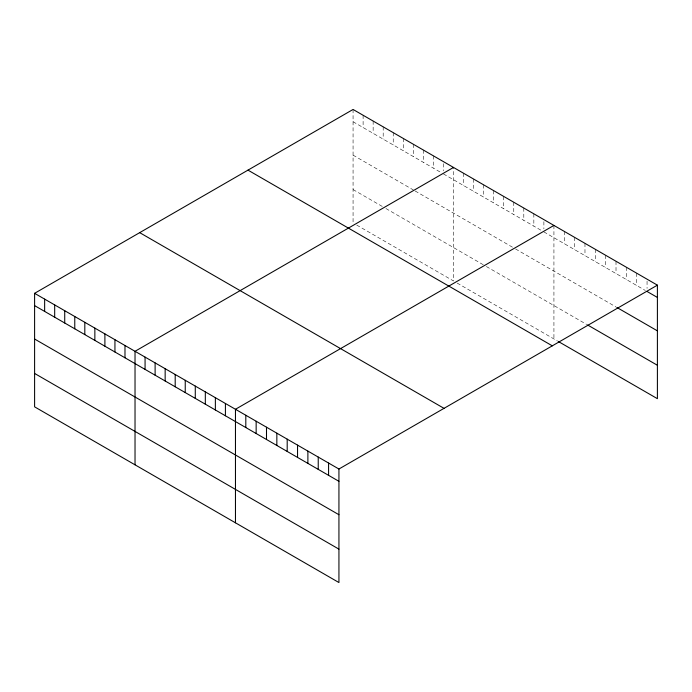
<?xml version="1.0" encoding="UTF-8"?>
<svg xmlns="http://www.w3.org/2000/svg" width="692" height="692" viewBox="0 0 692 692"><rect width="100%" height="100%" fill="white"/><g stroke="black" fill="none" stroke-linecap="round" stroke-linejoin="round"><path stroke-width="0.52" stroke-dasharray="3.46 2.59" d="M353.067 121.74L440.717 172.351M443.46 173.926L541.144 230.332M543.886 231.907L645.325 290.476M353.067 155.155L413.332 189.937M415.157 190.992L513.758 247.926M515.583 248.973L616.01 306.963M353.067 189.573L383.195 206.969M385.937 208.543L483.63 264.95M486.364 266.524L586.695 324.453M356.726 225.082L453.502 280.961L453.502 167.438M457.152 283.071L557.38 340.931M647.055 281.229L647.055 288.4M636.709 273.21L636.709 285.502M626.355 267.233L626.355 279.525M616.01 261.265L616.01 273.556M605.664 255.287L605.664 267.579M595.319 249.31L595.319 261.602M584.974 243.342L584.974 255.633M574.619 237.365L574.619 249.656M564.274 231.387L564.274 243.679M553.929 225.419L553.929 338.942M543.886 221.665L543.886 228.836M533.843 213.819L533.843 226.111M523.801 208.024L523.801 220.315M513.758 202.228L513.758 214.52M503.715 196.424L503.715 208.716M493.673 190.629L493.673 202.92M483.63 184.833L483.63 197.125M473.587 179.029L473.587 191.321M463.545 173.234L463.545 185.525M443.46 163.684L443.46 170.855M433.417 155.838L433.417 168.13M423.374 150.043L423.374 162.335M413.332 144.239L413.332 156.53M403.28 138.443L403.28 150.735M393.238 132.648L393.238 144.939M383.195 126.844L383.195 139.135M373.152 121.048L373.152 133.34M363.11 115.253L363.11 127.544M353.067 109.457L353.067 222.98"/><path stroke-width="1.04" d="M34.6 293.322L338.933 469.02L338.933 582.543L34.6 406.844L34.6 293.322L353.067 109.457L657.4 285.156L657.4 398.678L558.236 341.433M453.502 167.438L135.026 351.302L135.026 464.825M553.929 225.419L235.462 409.283L235.462 522.806M338.933 469.02L657.4 285.156M647.055 291.47L657.4 297.448M616.875 307.456L657.4 330.854M587.56 324.946L657.4 365.272M247.978 170.128L552.303 345.836M139.697 232.642L444.022 408.349M34.6 305.613L338.933 481.312M34.6 339.019L338.933 514.718M34.6 373.438L338.933 549.137M328.579 463.052L328.579 475.343M318.233 457.075L318.233 469.366M307.888 451.097L307.888 463.389M297.543 445.129L297.543 457.421M287.197 439.152L287.197 451.443M276.843 433.183L276.843 445.475M266.498 427.206L266.498 439.498M256.152 421.229L256.152 433.521M245.807 415.261L245.807 427.552M225.419 403.488L225.419 415.78M215.368 397.684L215.368 409.975M205.325 391.888L205.325 404.18M195.282 386.093L195.282 398.384M185.24 380.297L185.24 392.58M175.197 374.493L175.197 386.785M165.154 368.698L165.154 380.989M155.112 362.902L155.112 375.194M145.069 357.098L145.069 369.39M124.984 345.507L124.984 357.799M114.941 339.703L114.941 351.994M104.899 333.907L104.899 346.199M94.856 328.112L94.856 340.403M84.813 322.308L84.813 334.599M74.771 316.512L74.771 328.804M64.728 310.717L64.728 323.008M54.685 304.913L54.685 317.204M44.643 299.117L44.643 311.409"/></g></svg>
